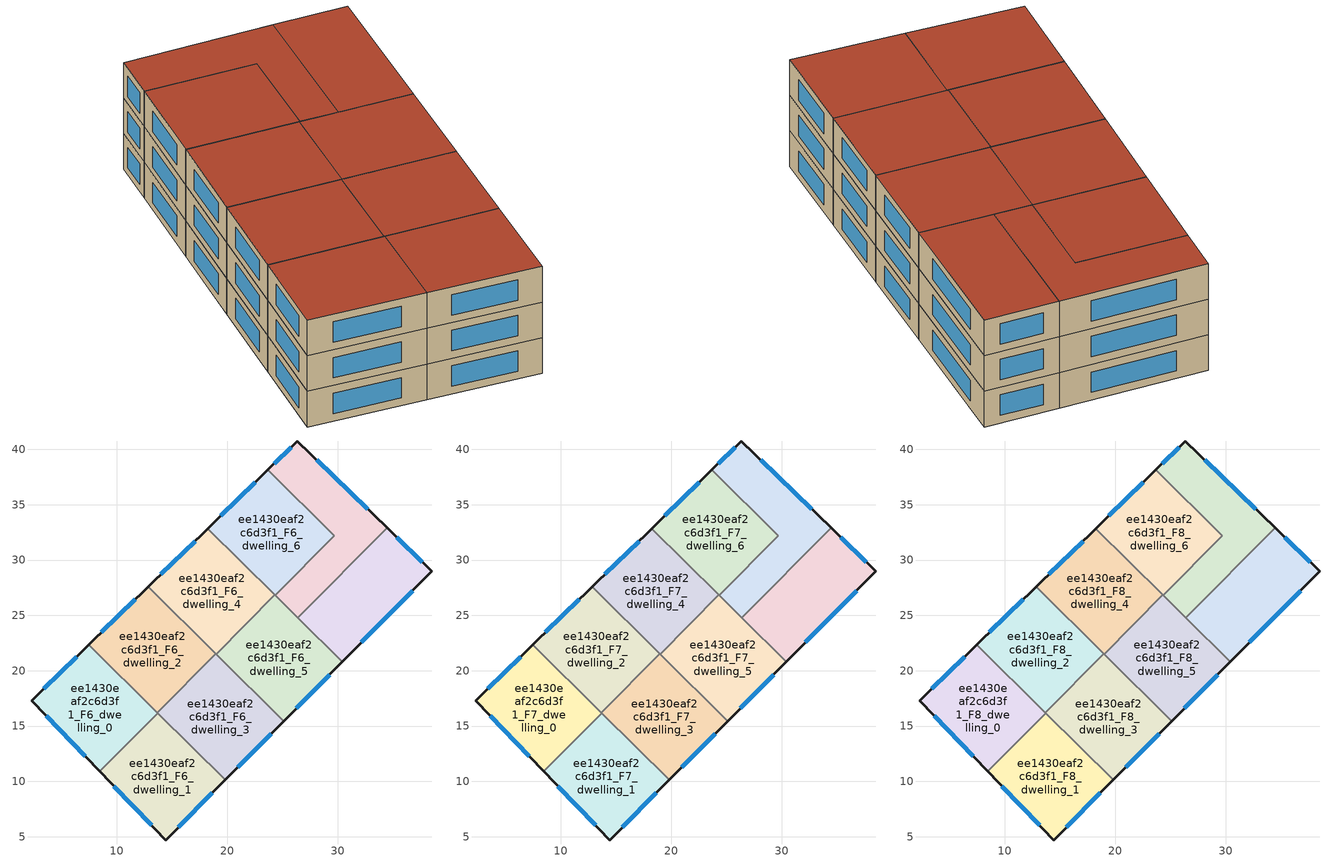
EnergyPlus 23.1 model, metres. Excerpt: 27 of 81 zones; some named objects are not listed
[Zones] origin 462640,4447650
ee1430eaf2c6d3f1_F6_dwelling_0
 floor to ee1430eaf2c6d3f1_F5_dwelling_0 (EU_floor_Construction): 13.72,16.18 8.49,10.9 2.33,17.31 7.49,22.35 z18
 wall outside (EU_wall_Construction): 7.49,22.35 2.33,17.31 8.49,10.9 z18:21
 wall to ee1430eaf2c6d3f1_F6_dwelling_1 (EU_wall_Construction): 8.49,10.9 13.72,16.18 z18:21
 wall to ee1430eaf2c6d3f1_F6_dwelling_2 (EU_wall_Construction): 13.68,16.22 7.49,22.35 z18:21
 wall to ee1430eaf2c6d3f1_F6_dwelling_3 (EU_wall_Construction): 13.72,16.18 13.68,16.22 z18:21
 window (EU_Window_Construction): 3.65,15.94 7.17,12.27 / 6.39,21.27 3.43,18.39 z18.64:20.36
ee1430eaf2c6d3f1_F6_dwelling_1
 floor to ee1430eaf2c6d3f1_F5_dwelling_1 (EU_floor_Construction): 19.82,10.13 14.44,4.71 8.49,10.9 13.72,16.18 z18
 wall outside (EU_wall_Construction): 8.49,10.9 14.44,4.71 19.82,10.13 z18:21
 wall to ee1430eaf2c6d3f1_F6_dwelling_3 (EU_wall_Construction): 19.82,10.13 13.72,16.18 z18:21
 window (EU_Window_Construction): 9.76,9.57 13.17,6.03 / 15.59,5.87 18.67,8.97 z18.64:20.36
ee1430eaf2c6d3f1_F6_dwelling_2
 floor to ee1430eaf2c6d3f1_F5_dwelling_2 (EU_floor_Construction): 18.95,21.54 13.68,16.22 7.49,22.35 12.85,27.58 z18
 wall outside (EU_wall_Construction): 12.85,27.58 7.49,22.35 z18:21
 wall to ee1430eaf2c6d3f1_F6_dwelling_3 (EU_wall_Construction): 13.68,16.22 18.95,21.54 z18:21
 wall to ee1430eaf2c6d3f1_F6_dwelling_4 (EU_wall_Construction): 18.95,21.54 12.85,27.58 z18:21
 window (EU_Window_Construction): 11.7,26.46 8.64,23.47 z18.64:20.36
ee1430eaf2c6d3f1_F6_dwelling_3
 floor to ee1430eaf2c6d3f1_F5_dwelling_3 (EU_floor_Construction): 25.09,15.45 19.82,10.13 13.68,16.22 18.95,21.54 z18
 wall outside (EU_wall_Construction): 19.82,10.13 25.09,15.45 z18:21
 wall to ee1430eaf2c6d3f1_F6_dwelling_5 (EU_wall_Construction): 25.09,15.45 18.99,21.49 z18:21
 wall to ee1430eaf2c6d3f1_F6_dwelling_4 (EU_wall_Construction): 18.99,21.49 18.95,21.54 z18:21
 window (EU_Window_Construction): 20.95,11.27 23.96,14.31 z18.64:20.36
ee1430eaf2c6d3f1_F6_dwelling_4
 floor to ee1430eaf2c6d3f1_F5_dwelling_4 (EU_floor_Construction): 24.3,26.85 18.99,21.49 12.85,27.58 18.25,32.85 z18
 wall outside (EU_wall_Construction): 18.25,32.85 12.85,27.58 z18:21
 wall to ee1430eaf2c6d3f1_F6_dwelling_5 (EU_wall_Construction): 18.99,21.49 24.3,26.85 z18:21
 wall to ee1430eaf2c6d3f1_F6_dwelling_6 (EU_wall_Construction): 24.3,26.85 18.25,32.85 z18:21
 window (EU_Window_Construction): 17.09,31.72 14.01,28.71 z18.64:20.36
ee1430eaf2c6d3f1_F6_dwelling_5
 floor to ee1430eaf2c6d3f1_F5_dwelling_5 (EU_floor_Construction): 30.4,20.8 25.09,15.45 18.99,21.49 24.3,26.85 z18
 wall outside (EU_wall_Construction): 25.09,15.45 30.4,20.8 z18:21
 wall to ee1430eaf2c6d3f1_F6_dwelling_8 (EU_wall_Construction): 30.4,20.8 26.39,24.78 z18:21
 wall to ee1430eaf2c6d3f1_F6_dwelling_7 (EU_wall_Construction): 26.39,24.78 24.34,26.8 z18:21
 wall to ee1430eaf2c6d3f1_F6_dwelling_6 (EU_wall_Construction): 24.34,26.8 24.3,26.85 z18:21
 window (EU_Window_Construction): 26.23,16.6 29.26,19.66 z18.64:20.36
ee1430eaf2c6d3f1_F6_dwelling_6
 floor to ee1430eaf2c6d3f1_F5_dwelling_6 (EU_floor_Construction): 29.69,32.2 24.34,26.8 18.25,32.85 23.68,38.15 z18
 wall outside (EU_wall_Construction): 23.68,38.15 18.25,32.85 z18:21
 wall to ee1430eaf2c6d3f1_F6_dwelling_7 (EU_wall_Construction): 24.34,26.8 29.69,32.2 23.68,38.15 z18:21
 window (EU_Window_Construction): 22.52,37.02 19.41,33.98 z18.64:20.36
ee1430eaf2c6d3f1_F6_dwelling_7
 floor to ee1430eaf2c6d3f1_F5_dwelling_7 (EU_floor_Construction): 34.44,32.9 26.39,24.78 24.34,26.8 29.69,32.2 23.68,38.15 26.35,40.76 z18
 wall outside (EU_wall_Construction): 34.44,32.9 26.35,40.76 23.68,38.15 z18:21
 wall to ee1430eaf2c6d3f1_F6_dwelling_8 (EU_wall_Construction): 26.39,24.78 34.44,32.9 z18:21
 window (EU_Window_Construction): 25.78,40.2 24.25,38.71 / 32.71,34.59 28.08,39.07 z18.64:20.36
ee1430eaf2c6d3f1_F6_dwelling_8
 floor to ee1430eaf2c6d3f1_F5_dwelling_8 (EU_floor_Construction): 38.49,28.97 30.4,20.8 26.39,24.78 34.44,32.9 z18
 wall outside (EU_wall_Construction): 30.4,20.8 38.49,28.97 34.44,32.9 z18:21
 window (EU_Window_Construction): 37.63,29.82 35.31,32.06 / 32.13,22.55 36.76,27.23 z18.64:20.36
ee1430eaf2c6d3f1_F7_dwelling_0
 floor to ee1430eaf2c6d3f1_F6_dwelling_0 (EU_floor_Construction): 13.72,16.18 8.49,10.9 2.33,17.31 7.49,22.35 z21
 wall outside (EU_wall_Construction): 7.49,22.35 2.33,17.31 8.49,10.9 z21:24
 wall to ee1430eaf2c6d3f1_F7_dwelling_1 (EU_wall_Construction): 8.49,10.9 13.72,16.18 z21:24
 wall to ee1430eaf2c6d3f1_F7_dwelling_2 (EU_wall_Construction): 13.68,16.22 7.49,22.35 z21:24
 wall to ee1430eaf2c6d3f1_F7_dwelling_3 (EU_wall_Construction): 13.72,16.18 13.68,16.22 z21:24
 window (EU_Window_Construction): 3.65,15.94 7.17,12.27 / 6.39,21.27 3.43,18.39 z21.64:23.36
ee1430eaf2c6d3f1_F7_dwelling_1
 floor to ee1430eaf2c6d3f1_F6_dwelling_1 (EU_floor_Construction): 19.82,10.13 14.44,4.71 8.49,10.9 13.72,16.18 z21
 wall outside (EU_wall_Construction): 8.49,10.9 14.44,4.71 19.82,10.13 z21:24
 wall to ee1430eaf2c6d3f1_F7_dwelling_3 (EU_wall_Construction): 19.82,10.13 13.72,16.18 z21:24
 window (EU_Window_Construction): 9.76,9.57 13.17,6.03 / 15.59,5.87 18.67,8.97 z21.64:23.36
ee1430eaf2c6d3f1_F7_dwelling_2
 floor to ee1430eaf2c6d3f1_F6_dwelling_2 (EU_floor_Construction): 18.95,21.54 13.68,16.22 7.49,22.35 12.85,27.58 z21
 wall outside (EU_wall_Construction): 12.85,27.58 7.49,22.35 z21:24
 wall to ee1430eaf2c6d3f1_F7_dwelling_3 (EU_wall_Construction): 13.68,16.22 18.95,21.54 z21:24
 wall to ee1430eaf2c6d3f1_F7_dwelling_4 (EU_wall_Construction): 18.95,21.54 12.85,27.58 z21:24
 window (EU_Window_Construction): 11.7,26.46 8.64,23.47 z21.64:23.36
ee1430eaf2c6d3f1_F7_dwelling_3
 floor to ee1430eaf2c6d3f1_F6_dwelling_3 (EU_floor_Construction): 25.09,15.45 19.82,10.13 13.68,16.22 18.95,21.54 z21
 wall outside (EU_wall_Construction): 19.82,10.13 25.09,15.45 z21:24
 wall to ee1430eaf2c6d3f1_F7_dwelling_5 (EU_wall_Construction): 25.09,15.45 18.99,21.49 z21:24
 wall to ee1430eaf2c6d3f1_F7_dwelling_4 (EU_wall_Construction): 18.99,21.49 18.95,21.54 z21:24
 window (EU_Window_Construction): 20.95,11.27 23.96,14.31 z21.64:23.36
ee1430eaf2c6d3f1_F7_dwelling_4
 floor to ee1430eaf2c6d3f1_F6_dwelling_4 (EU_floor_Construction): 24.3,26.85 18.99,21.49 12.85,27.58 18.25,32.85 z21
 wall outside (EU_wall_Construction): 18.25,32.85 12.85,27.58 z21:24
 wall to ee1430eaf2c6d3f1_F7_dwelling_5 (EU_wall_Construction): 18.99,21.49 24.3,26.85 z21:24
 wall to ee1430eaf2c6d3f1_F7_dwelling_6 (EU_wall_Construction): 24.3,26.85 18.25,32.85 z21:24
 window (EU_Window_Construction): 17.09,31.72 14.01,28.71 z21.64:23.36
ee1430eaf2c6d3f1_F7_dwelling_5
 floor to ee1430eaf2c6d3f1_F6_dwelling_5 (EU_floor_Construction): 30.4,20.8 25.09,15.45 18.99,21.49 24.3,26.85 z21
 wall outside (EU_wall_Construction): 25.09,15.45 30.4,20.8 z21:24
 wall to ee1430eaf2c6d3f1_F7_dwelling_8 (EU_wall_Construction): 30.4,20.8 26.39,24.78 z21:24
 wall to ee1430eaf2c6d3f1_F7_dwelling_7 (EU_wall_Construction): 26.39,24.78 24.34,26.8 z21:24
 wall to ee1430eaf2c6d3f1_F7_dwelling_6 (EU_wall_Construction): 24.34,26.8 24.3,26.85 z21:24
 window (EU_Window_Construction): 26.23,16.6 29.26,19.66 z21.64:23.36
ee1430eaf2c6d3f1_F7_dwelling_6
 floor to ee1430eaf2c6d3f1_F6_dwelling_6 (EU_floor_Construction): 29.69,32.2 24.34,26.8 18.25,32.85 23.68,38.15 z21
 wall outside (EU_wall_Construction): 23.68,38.15 18.25,32.85 z21:24
 wall to ee1430eaf2c6d3f1_F7_dwelling_7 (EU_wall_Construction): 24.34,26.8 29.69,32.2 23.68,38.15 z21:24
 window (EU_Window_Construction): 22.52,37.02 19.41,33.98 z21.64:23.36
ee1430eaf2c6d3f1_F7_dwelling_7
 floor to ee1430eaf2c6d3f1_F6_dwelling_7 (EU_floor_Construction): 34.44,32.9 26.39,24.78 24.34,26.8 29.69,32.2 23.68,38.15 26.35,40.76 z21
 wall outside (EU_wall_Construction): 34.44,32.9 26.35,40.76 23.68,38.15 z21:24
 wall to ee1430eaf2c6d3f1_F7_dwelling_8 (EU_wall_Construction): 26.39,24.78 34.44,32.9 z21:24
 window (EU_Window_Construction): 25.78,40.2 24.25,38.71 / 32.71,34.59 28.08,39.07 z21.64:23.36
ee1430eaf2c6d3f1_F7_dwelling_8
 floor to ee1430eaf2c6d3f1_F6_dwelling_8 (EU_floor_Construction): 38.49,28.97 30.4,20.8 26.39,24.78 34.44,32.9 z21
 wall outside (EU_wall_Construction): 30.4,20.8 38.49,28.97 34.44,32.9 z21:24
 window (EU_Window_Construction): 37.63,29.82 35.31,32.06 / 32.13,22.55 36.76,27.23 z21.64:23.36
ee1430eaf2c6d3f1_F8_dwelling_0
 floor to ee1430eaf2c6d3f1_F7_dwelling_0 (EU_floor_Construction): 13.72,16.18 8.49,10.9 2.33,17.31 7.49,22.35 z24
 wall outside (EU_wall_Construction): 7.49,22.35 2.33,17.31 8.49,10.9 z24:27
 wall to ee1430eaf2c6d3f1_F8_dwelling_1 (EU_wall_Construction): 8.49,10.9 13.72,16.18 z24:27
 wall to ee1430eaf2c6d3f1_F8_dwelling_2 (EU_wall_Construction): 13.68,16.22 7.49,22.35 z24:27
 wall to ee1430eaf2c6d3f1_F8_dwelling_3 (EU_wall_Construction): 13.72,16.18 13.68,16.22 z24:27
 window (EU_Window_Construction): 3.65,15.94 7.17,12.27 / 6.39,21.27 3.43,18.39 z24.64:26.36
 roof outside (EU_roof_Construction): 8.49,10.9 13.72,16.18 7.49,22.35 2.33,17.31 z27
ee1430eaf2c6d3f1_F8_dwelling_1
 floor to ee1430eaf2c6d3f1_F7_dwelling_1 (EU_floor_Construction): 19.82,10.13 14.44,4.71 8.49,10.9 13.72,16.18 z24
 wall outside (EU_wall_Construction): 8.49,10.9 14.44,4.71 19.82,10.13 z24:27
 wall to ee1430eaf2c6d3f1_F8_dwelling_3 (EU_wall_Construction): 19.82,10.13 13.72,16.18 z24:27
 window (EU_Window_Construction): 9.76,9.57 13.17,6.03 / 15.59,5.87 18.67,8.97 z24.64:26.36
 roof outside (EU_roof_Construction): 14.44,4.71 19.82,10.13 13.72,16.18 8.49,10.9 z27
ee1430eaf2c6d3f1_F8_dwelling_2
 floor to ee1430eaf2c6d3f1_F7_dwelling_2 (EU_floor_Construction): 18.95,21.54 13.68,16.22 7.49,22.35 12.85,27.58 z24
 wall outside (EU_wall_Construction): 12.85,27.58 7.49,22.35 z24:27
 wall to ee1430eaf2c6d3f1_F8_dwelling_3 (EU_wall_Construction): 13.68,16.22 18.95,21.54 z24:27
 wall to ee1430eaf2c6d3f1_F8_dwelling_4 (EU_wall_Construction): 18.95,21.54 12.85,27.58 z24:27
 window (EU_Window_Construction): 11.7,26.46 8.64,23.47 z24.64:26.36
 roof outside (EU_roof_Construction): 13.68,16.22 18.95,21.54 12.85,27.58 7.49,22.35 z27
ee1430eaf2c6d3f1_F8_dwelling_3
 floor to ee1430eaf2c6d3f1_F7_dwelling_3 (EU_floor_Construction): 25.09,15.45 19.82,10.13 13.68,16.22 18.95,21.54 z24
 wall outside (EU_wall_Construction): 19.82,10.13 25.09,15.45 z24:27
 wall to ee1430eaf2c6d3f1_F8_dwelling_5 (EU_wall_Construction): 25.09,15.45 18.99,21.49 z24:27
 wall to ee1430eaf2c6d3f1_F8_dwelling_4 (EU_wall_Construction): 18.99,21.49 18.95,21.54 z24:27
 window (EU_Window_Construction): 20.95,11.27 23.96,14.31 z24.64:26.36
 roof outside (EU_roof_Construction): 19.82,10.13 25.09,15.45 18.95,21.54 13.68,16.22 z27
ee1430eaf2c6d3f1_F8_dwelling_4
 floor to ee1430eaf2c6d3f1_F7_dwelling_4 (EU_floor_Construction): 24.3,26.85 18.99,21.49 12.85,27.58 18.25,32.85 z24
 wall outside (EU_wall_Construction): 18.25,32.85 12.85,27.58 z24:27
 wall to ee1430eaf2c6d3f1_F8_dwelling_5 (EU_wall_Construction): 18.99,21.49 24.3,26.85 z24:27
 wall to ee1430eaf2c6d3f1_F8_dwelling_6 (EU_wall_Construction): 24.3,26.85 18.25,32.85 z24:27
 window (EU_Window_Construction): 17.09,31.72 14.01,28.71 z24.64:26.36
 roof outside (EU_roof_Construction): 18.99,21.49 24.3,26.85 18.25,32.85 12.85,27.58 z27
ee1430eaf2c6d3f1_F8_dwelling_5
 floor to ee1430eaf2c6d3f1_F7_dwelling_5 (EU_floor_Construction): 30.4,20.8 25.09,15.45 18.99,21.49 24.3,26.85 z24
 wall outside (EU_wall_Construction): 25.09,15.45 30.4,20.8 z24:27
 wall to ee1430eaf2c6d3f1_F8_dwelling_8 (EU_wall_Construction): 30.4,20.8 26.39,24.78 z24:27
 wall to ee1430eaf2c6d3f1_F8_dwelling_7 (EU_wall_Construction): 26.39,24.78 24.34,26.8 z24:27
 wall to ee1430eaf2c6d3f1_F8_dwelling_6 (EU_wall_Construction): 24.34,26.8 24.3,26.85 z24:27
 window (EU_Window_Construction): 26.23,16.6 29.26,19.66 z24.64:26.36
 roof outside (EU_roof_Construction): 25.09,15.45 30.4,20.8 24.3,26.85 18.99,21.49 z27
ee1430eaf2c6d3f1_F8_dwelling_6
 floor to ee1430eaf2c6d3f1_F7_dwelling_6 (EU_floor_Construction): 29.69,32.2 24.34,26.8 18.25,32.85 23.68,38.15 z24
 wall outside (EU_wall_Construction): 23.68,38.15 18.25,32.85 z24:27
 wall to ee1430eaf2c6d3f1_F8_dwelling_7 (EU_wall_Construction): 24.34,26.8 29.69,32.2 23.68,38.15 z24:27
 window (EU_Window_Construction): 22.52,37.02 19.41,33.98 z24.64:26.36
 roof outside (EU_roof_Construction): 24.34,26.8 29.69,32.2 23.68,38.15 18.25,32.85 z27
ee1430eaf2c6d3f1_F8_dwelling_7
 floor to ee1430eaf2c6d3f1_F7_dwelling_7 (EU_floor_Construction): 34.44,32.9 26.39,24.78 24.34,26.8 29.69,32.2 23.68,38.15 26.35,40.76 z24
 wall outside (EU_wall_Construction): 34.44,32.9 26.35,40.76 23.68,38.15 z24:27
 wall to ee1430eaf2c6d3f1_F8_dwelling_8 (EU_wall_Construction): 26.39,24.78 34.44,32.9 z24:27
 window (EU_Window_Construction): 25.78,40.2 24.25,38.71 / 32.71,34.59 28.08,39.07 z24.64:26.36
 roof outside (EU_roof_Construction): 26.39,24.78 34.44,32.9 26.35,40.76 23.68,38.15 29.69,32.2 24.34,26.8 z27
ee1430eaf2c6d3f1_F8_dwelling_8
 floor to ee1430eaf2c6d3f1_F7_dwelling_8 (EU_floor_Construction): 38.49,28.97 30.4,20.8 26.39,24.78 34.44,32.9 z24
 wall outside (EU_wall_Construction): 30.4,20.8 38.49,28.97 34.44,32.9 z24:27
 window (EU_Window_Construction): 37.63,29.82 35.31,32.06 / 32.13,22.55 36.76,27.23 z24.64:26.36
 roof outside (EU_roof_Construction): 30.4,20.8 38.49,28.97 34.44,32.9 26.39,24.78 z27
[Building]
EU S2 Campaign: North Axis=0; Terrain=City; Solar Distribution=FullExterior
[Site:Location]
Yerevan-Zvartnots.Intl.AP: Latitude=40.15; Longitude=44.383; Time Zone=4; Elevation=854
[SizingPeriod:WeatherFileDays]
AnnualSizingPeriod: Begin Month=1; Begin Day of Month=1; End Month=12; End Day of Month=31; Day of Week for Start Day=Monday; Use Weather File Daylight Saving Period=No; Use Weather File Rain and Snow Indicators=No
[MATERIAL]
EU_InternalMass_Material: Roughness=MediumRough; Thickness=0.1; Conductivity=1; Density=1800; Specific Heat=900; Thermal Absorptance=0.9; Solar Absorptance=0.7; Visible Absorptance=0.7
[MATERIAL:NOMASS] Roughness=MediumRough; Thermal Absorptance=0.9; Solar Absorptance=0.7; Visible Absorptance=0.7
Name | Thermal Resistance
EU_wall_NoMass | 1.05043
EU_roof_NoMass | 1.45357
EU_floor_NoMass | 0.478065
[WINDOWMATERIAL:SIMPLEGLAZINGSYSTEM]
EU_Window_SimpleGlazing: UFactor=2.5566; Solar Heat Gain Coefficient=0.75; Visible Transmittance=0.75
[CONSTRUCTION]
EU_wall_Construction: EU_wall_NoMass
EU_roof_Construction: EU_roof_NoMass
EU_floor_Construction: EU_floor_NoMass
EU_Window_Construction: EU_Window_SimpleGlazing
EU_InternalMass_Construction: EU_InternalMass_Material
[ZONE] Type=1; Multiplier=1; Ceiling Height=autocalculate; Floor Area=autocalculate; Part of Total Floor Area=Yes
Name | Volume
ee1430eaf2c6d3f1_F6_dwelling_0; ee1430eaf2c6d3f1_F7_dwelling_0; ee1430eaf2c6d3f1_F8_dwelling_0 | 194.138
ee1430eaf2c6d3f1_F6_dwelling_1; ee1430eaf2c6d3f1_F7_dwelling_1; ee1430eaf2c6d3f1_F8_dwelling_1 | 194.13
ee1430eaf2c6d3f1_F6_dwelling_2; ee1430eaf2c6d3f1_F7_dwelling_2; ee1430eaf2c6d3f1_F8_dwelling_2 | 194.147
ee1430eaf2c6d3f1_F6_dwelling_3; ee1430eaf2c6d3f1_F7_dwelling_3; ee1430eaf2c6d3f1_F8_dwelling_3 | 194.153
ee1430eaf2c6d3f1_F6_dwelling_4; ee1430eaf2c6d3f1_F7_dwelling_4; ee1430eaf2c6d3f1_F8_dwelling_4 | 194.134
ee1430eaf2c6d3f1_F6_dwelling_5; ee1430eaf2c6d3f1_F7_dwelling_5; ee1430eaf2c6d3f1_F8_dwelling_5 | 194.141
ee1430eaf2c6d3f1_F6_dwelling_6; ee1430eaf2c6d3f1_F7_dwelling_6; ee1430eaf2c6d3f1_F8_dwelling_6 | 194.139
ee1430eaf2c6d3f1_F6_dwelling_7; ee1430eaf2c6d3f1_F7_dwelling_7; ee1430eaf2c6d3f1_F8_dwelling_7 | 194.127
ee1430eaf2c6d3f1_F6_dwelling_8; ee1430eaf2c6d3f1_F7_dwelling_8; ee1430eaf2c6d3f1_F8_dwelling_8 | 194.155
[INTERNALMASS] Construction=EU_InternalMass_Construction
Name | Zone or ZoneList | Surface Area
ee1430eaf2c6d3f1_F6_dwelling_0_EU_InternalMass | ee1430eaf2c6d3f1_F6_dwelling_0 | 64.7128
ee1430eaf2c6d3f1_F6_dwelling_1_EU_InternalMass | ee1430eaf2c6d3f1_F6_dwelling_1 | 64.7091
ee1430eaf2c6d3f1_F6_dwelling_2_EU_InternalMass | ee1430eaf2c6d3f1_F6_dwelling_2 | 64.714
ee1430eaf2c6d3f1_F6_dwelling_3_EU_InternalMass | ee1430eaf2c6d3f1_F6_dwelling_3 | 64.7165
ee1430eaf2c6d3f1_F6_dwelling_4_EU_InternalMass | ee1430eaf2c6d3f1_F6_dwelling_4 | 64.7122
ee1430eaf2c6d3f1_F6_dwelling_5_EU_InternalMass | ee1430eaf2c6d3f1_F6_dwelling_5 | 64.7121
ee1430eaf2c6d3f1_F6_dwelling_6_EU_InternalMass | ee1430eaf2c6d3f1_F6_dwelling_6 | 64.7114
ee1430eaf2c6d3f1_F6_dwelling_7_EU_InternalMass | ee1430eaf2c6d3f1_F6_dwelling_7 | 64.7089
ee1430eaf2c6d3f1_F6_dwelling_8_EU_InternalMass | ee1430eaf2c6d3f1_F6_dwelling_8 | 64.7163
ee1430eaf2c6d3f1_F7_dwelling_0_EU_InternalMass | ee1430eaf2c6d3f1_F7_dwelling_0 | 64.7128
ee1430eaf2c6d3f1_F7_dwelling_1_EU_InternalMass | ee1430eaf2c6d3f1_F7_dwelling_1 | 64.7091
ee1430eaf2c6d3f1_F7_dwelling_2_EU_InternalMass | ee1430eaf2c6d3f1_F7_dwelling_2 | 64.714
ee1430eaf2c6d3f1_F7_dwelling_3_EU_InternalMass | ee1430eaf2c6d3f1_F7_dwelling_3 | 64.7165
ee1430eaf2c6d3f1_F7_dwelling_4_EU_InternalMass | ee1430eaf2c6d3f1_F7_dwelling_4 | 64.7122
ee1430eaf2c6d3f1_F7_dwelling_5_EU_InternalMass | ee1430eaf2c6d3f1_F7_dwelling_5 | 64.7121
ee1430eaf2c6d3f1_F7_dwelling_6_EU_InternalMass | ee1430eaf2c6d3f1_F7_dwelling_6 | 64.7114
ee1430eaf2c6d3f1_F7_dwelling_7_EU_InternalMass | ee1430eaf2c6d3f1_F7_dwelling_7 | 64.7089
ee1430eaf2c6d3f1_F7_dwelling_8_EU_InternalMass | ee1430eaf2c6d3f1_F7_dwelling_8 | 64.7163
ee1430eaf2c6d3f1_F8_dwelling_0_EU_InternalMass | ee1430eaf2c6d3f1_F8_dwelling_0 | 64.7128
ee1430eaf2c6d3f1_F8_dwelling_1_EU_InternalMass | ee1430eaf2c6d3f1_F8_dwelling_1 | 64.7091
ee1430eaf2c6d3f1_F8_dwelling_2_EU_InternalMass | ee1430eaf2c6d3f1_F8_dwelling_2 | 64.714
ee1430eaf2c6d3f1_F8_dwelling_3_EU_InternalMass | ee1430eaf2c6d3f1_F8_dwelling_3 | 64.7165
ee1430eaf2c6d3f1_F8_dwelling_4_EU_InternalMass | ee1430eaf2c6d3f1_F8_dwelling_4 | 64.7122
ee1430eaf2c6d3f1_F8_dwelling_5_EU_InternalMass | ee1430eaf2c6d3f1_F8_dwelling_5 | 64.7121
ee1430eaf2c6d3f1_F8_dwelling_6_EU_InternalMass | ee1430eaf2c6d3f1_F8_dwelling_6 | 64.7114
ee1430eaf2c6d3f1_F8_dwelling_7_EU_InternalMass | ee1430eaf2c6d3f1_F8_dwelling_7 | 64.7089
ee1430eaf2c6d3f1_F8_dwelling_8_EU_InternalMass | ee1430eaf2c6d3f1_F8_dwelling_8 | 64.7163
[OTHEREQUIPMENT] Fuel Type=Electricity; Design Level Calculation Method=Watts/Area; Power per Zone Floor Area=1; Fraction Latent=0; Fraction Radiant=0; Fraction Lost=0; Carbon Dioxide Generation Rate=0; EndUse Subcategory=EU_Step8_InternalGains
Name | Zone or ZoneList or Space or SpaceList | Schedule
EU_Step8_InternalGain_ee1430eaf2c6d3f1_F6_dwelling_0_f000 | ee1430eaf2c6d3f1_F6_dwelling_0 | EU_Step8_GainSchedule_ee1430eaf2c6d3f1_F6_dwelling_0_f000
EU_Step8_InternalGain_ee1430eaf2c6d3f1_F6_dwelling_1_f000 | ee1430eaf2c6d3f1_F6_dwelling_1 | EU_Step8_GainSchedule_ee1430eaf2c6d3f1_F6_dwelling_1_f000
EU_Step8_InternalGain_ee1430eaf2c6d3f1_F6_dwelling_2_f000 | ee1430eaf2c6d3f1_F6_dwelling_2 | EU_Step8_GainSchedule_ee1430eaf2c6d3f1_F6_dwelling_2_f000
EU_Step8_InternalGain_ee1430eaf2c6d3f1_F6_dwelling_3_f000 | ee1430eaf2c6d3f1_F6_dwelling_3 | EU_Step8_GainSchedule_ee1430eaf2c6d3f1_F6_dwelling_3_f000
EU_Step8_InternalGain_ee1430eaf2c6d3f1_F6_dwelling_4_f000 | ee1430eaf2c6d3f1_F6_dwelling_4 | EU_Step8_GainSchedule_ee1430eaf2c6d3f1_F6_dwelling_4_f000
EU_Step8_InternalGain_ee1430eaf2c6d3f1_F6_dwelling_5_f000 | ee1430eaf2c6d3f1_F6_dwelling_5 | EU_Step8_GainSchedule_ee1430eaf2c6d3f1_F6_dwelling_5_f000
EU_Step8_InternalGain_ee1430eaf2c6d3f1_F6_dwelling_6_f000 | ee1430eaf2c6d3f1_F6_dwelling_6 | EU_Step8_GainSchedule_ee1430eaf2c6d3f1_F6_dwelling_6_f000
EU_Step8_InternalGain_ee1430eaf2c6d3f1_F6_dwelling_7_f000 | ee1430eaf2c6d3f1_F6_dwelling_7 | EU_Step8_GainSchedule_ee1430eaf2c6d3f1_F6_dwelling_7_f000
EU_Step8_InternalGain_ee1430eaf2c6d3f1_F6_dwelling_8_f000 | ee1430eaf2c6d3f1_F6_dwelling_8 | EU_Step8_GainSchedule_ee1430eaf2c6d3f1_F6_dwelling_8_f000
EU_Step8_InternalGain_ee1430eaf2c6d3f1_F7_dwelling_0_f000 | ee1430eaf2c6d3f1_F7_dwelling_0 | EU_Step8_GainSchedule_ee1430eaf2c6d3f1_F7_dwelling_0_f000
EU_Step8_InternalGain_ee1430eaf2c6d3f1_F7_dwelling_1_f000 | ee1430eaf2c6d3f1_F7_dwelling_1 | EU_Step8_GainSchedule_ee1430eaf2c6d3f1_F7_dwelling_1_f000
EU_Step8_InternalGain_ee1430eaf2c6d3f1_F7_dwelling_2_f000 | ee1430eaf2c6d3f1_F7_dwelling_2 | EU_Step8_GainSchedule_ee1430eaf2c6d3f1_F7_dwelling_2_f000
EU_Step8_InternalGain_ee1430eaf2c6d3f1_F7_dwelling_3_f000 | ee1430eaf2c6d3f1_F7_dwelling_3 | EU_Step8_GainSchedule_ee1430eaf2c6d3f1_F7_dwelling_3_f000
EU_Step8_InternalGain_ee1430eaf2c6d3f1_F7_dwelling_4_f000 | ee1430eaf2c6d3f1_F7_dwelling_4 | EU_Step8_GainSchedule_ee1430eaf2c6d3f1_F7_dwelling_4_f000
EU_Step8_InternalGain_ee1430eaf2c6d3f1_F7_dwelling_5_f000 | ee1430eaf2c6d3f1_F7_dwelling_5 | EU_Step8_GainSchedule_ee1430eaf2c6d3f1_F7_dwelling_5_f000
EU_Step8_InternalGain_ee1430eaf2c6d3f1_F7_dwelling_6_f000 | ee1430eaf2c6d3f1_F7_dwelling_6 | EU_Step8_GainSchedule_ee1430eaf2c6d3f1_F7_dwelling_6_f000
EU_Step8_InternalGain_ee1430eaf2c6d3f1_F7_dwelling_7_f000 | ee1430eaf2c6d3f1_F7_dwelling_7 | EU_Step8_GainSchedule_ee1430eaf2c6d3f1_F7_dwelling_7_f000
EU_Step8_InternalGain_ee1430eaf2c6d3f1_F7_dwelling_8_f000 | ee1430eaf2c6d3f1_F7_dwelling_8 | EU_Step8_GainSchedule_ee1430eaf2c6d3f1_F7_dwelling_8_f000
EU_Step8_InternalGain_ee1430eaf2c6d3f1_F8_dwelling_0_f000 | ee1430eaf2c6d3f1_F8_dwelling_0 | EU_Step8_GainSchedule_ee1430eaf2c6d3f1_F8_dwelling_0_f000
EU_Step8_InternalGain_ee1430eaf2c6d3f1_F8_dwelling_1_f000 | ee1430eaf2c6d3f1_F8_dwelling_1 | EU_Step8_GainSchedule_ee1430eaf2c6d3f1_F8_dwelling_1_f000
EU_Step8_InternalGain_ee1430eaf2c6d3f1_F8_dwelling_2_f000 | ee1430eaf2c6d3f1_F8_dwelling_2 | EU_Step8_GainSchedule_ee1430eaf2c6d3f1_F8_dwelling_2_f000
EU_Step8_InternalGain_ee1430eaf2c6d3f1_F8_dwelling_3_f000 | ee1430eaf2c6d3f1_F8_dwelling_3 | EU_Step8_GainSchedule_ee1430eaf2c6d3f1_F8_dwelling_3_f000
EU_Step8_InternalGain_ee1430eaf2c6d3f1_F8_dwelling_4_f000 | ee1430eaf2c6d3f1_F8_dwelling_4 | EU_Step8_GainSchedule_ee1430eaf2c6d3f1_F8_dwelling_4_f000
EU_Step8_InternalGain_ee1430eaf2c6d3f1_F8_dwelling_5_f000 | ee1430eaf2c6d3f1_F8_dwelling_5 | EU_Step8_GainSchedule_ee1430eaf2c6d3f1_F8_dwelling_5_f000
EU_Step8_InternalGain_ee1430eaf2c6d3f1_F8_dwelling_6_f000 | ee1430eaf2c6d3f1_F8_dwelling_6 | EU_Step8_GainSchedule_ee1430eaf2c6d3f1_F8_dwelling_6_f000
EU_Step8_InternalGain_ee1430eaf2c6d3f1_F8_dwelling_7_f000 | ee1430eaf2c6d3f1_F8_dwelling_7 | EU_Step8_GainSchedule_ee1430eaf2c6d3f1_F8_dwelling_7_f000
EU_Step8_InternalGain_ee1430eaf2c6d3f1_F8_dwelling_8_f000 | ee1430eaf2c6d3f1_F8_dwelling_8 | EU_Step8_GainSchedule_ee1430eaf2c6d3f1_F8_dwelling_8_f000
[ZONEVENTILATION:DESIGNFLOWRATE] Schedule=EU_AlwaysOn; Design Flow Rate Calculation Method=AirChanges/Hour; Air Changes per Hour=0.557805; Ventilation Type=Natural; Fan Pressure Rise=0; Fan Total Efficiency=1; Constant Term Coefficient=1; Temperature Term Coefficient=0; Velocity Term Coefficient=0; Velocity Squared Term Coefficient=0; Minimum Indoor Temperature=-100; Maximum Indoor Temperature=100; Delta Temperature=-100; Minimum Outdoor Temperature=-100; Maximum Outdoor Temperature=100; Maximum Wind Speed=40
Name | Zone or ZoneList or Space or SpaceList
EU_ConstantAir_ee1430eaf2c6d3f1_F6_dwelling_0 | ee1430eaf2c6d3f1_F6_dwelling_0
EU_ConstantAir_ee1430eaf2c6d3f1_F6_dwelling_1 | ee1430eaf2c6d3f1_F6_dwelling_1
EU_ConstantAir_ee1430eaf2c6d3f1_F6_dwelling_2 | ee1430eaf2c6d3f1_F6_dwelling_2
EU_ConstantAir_ee1430eaf2c6d3f1_F6_dwelling_3 | ee1430eaf2c6d3f1_F6_dwelling_3
EU_ConstantAir_ee1430eaf2c6d3f1_F6_dwelling_4 | ee1430eaf2c6d3f1_F6_dwelling_4
EU_ConstantAir_ee1430eaf2c6d3f1_F6_dwelling_5 | ee1430eaf2c6d3f1_F6_dwelling_5
EU_ConstantAir_ee1430eaf2c6d3f1_F6_dwelling_6 | ee1430eaf2c6d3f1_F6_dwelling_6
EU_ConstantAir_ee1430eaf2c6d3f1_F6_dwelling_7 | ee1430eaf2c6d3f1_F6_dwelling_7
EU_ConstantAir_ee1430eaf2c6d3f1_F6_dwelling_8 | ee1430eaf2c6d3f1_F6_dwelling_8
EU_ConstantAir_ee1430eaf2c6d3f1_F7_dwelling_0 | ee1430eaf2c6d3f1_F7_dwelling_0
EU_ConstantAir_ee1430eaf2c6d3f1_F7_dwelling_1 | ee1430eaf2c6d3f1_F7_dwelling_1
EU_ConstantAir_ee1430eaf2c6d3f1_F7_dwelling_2 | ee1430eaf2c6d3f1_F7_dwelling_2
EU_ConstantAir_ee1430eaf2c6d3f1_F7_dwelling_3 | ee1430eaf2c6d3f1_F7_dwelling_3
EU_ConstantAir_ee1430eaf2c6d3f1_F7_dwelling_4 | ee1430eaf2c6d3f1_F7_dwelling_4
EU_ConstantAir_ee1430eaf2c6d3f1_F7_dwelling_5 | ee1430eaf2c6d3f1_F7_dwelling_5
EU_ConstantAir_ee1430eaf2c6d3f1_F7_dwelling_6 | ee1430eaf2c6d3f1_F7_dwelling_6
EU_ConstantAir_ee1430eaf2c6d3f1_F7_dwelling_7 | ee1430eaf2c6d3f1_F7_dwelling_7
EU_ConstantAir_ee1430eaf2c6d3f1_F7_dwelling_8 | ee1430eaf2c6d3f1_F7_dwelling_8
EU_ConstantAir_ee1430eaf2c6d3f1_F8_dwelling_0 | ee1430eaf2c6d3f1_F8_dwelling_0
EU_ConstantAir_ee1430eaf2c6d3f1_F8_dwelling_1 | ee1430eaf2c6d3f1_F8_dwelling_1
EU_ConstantAir_ee1430eaf2c6d3f1_F8_dwelling_2 | ee1430eaf2c6d3f1_F8_dwelling_2
EU_ConstantAir_ee1430eaf2c6d3f1_F8_dwelling_3 | ee1430eaf2c6d3f1_F8_dwelling_3
EU_ConstantAir_ee1430eaf2c6d3f1_F8_dwelling_4 | ee1430eaf2c6d3f1_F8_dwelling_4
EU_ConstantAir_ee1430eaf2c6d3f1_F8_dwelling_5 | ee1430eaf2c6d3f1_F8_dwelling_5
EU_ConstantAir_ee1430eaf2c6d3f1_F8_dwelling_6 | ee1430eaf2c6d3f1_F8_dwelling_6
EU_ConstantAir_ee1430eaf2c6d3f1_F8_dwelling_7 | ee1430eaf2c6d3f1_F8_dwelling_7
EU_ConstantAir_ee1430eaf2c6d3f1_F8_dwelling_8 | ee1430eaf2c6d3f1_F8_dwelling_8
[HVACTEMPLATE:ZONE:IDEALLOADSAIRSYSTEM] System Availability Schedule=EU_AlwaysOn; Maximum Heating Supply Air Temperature=50; Minimum Cooling Supply Air Temperature=13; Maximum Heating Supply Air Humidity Ratio=0.0156; Minimum Cooling Supply Air Humidity Ratio=0.0077; Heating Limit=NoLimit; Cooling Limit=NoLimit; Heating Availability Schedule=EU_AlwaysOn; Cooling Availability Schedule=EU_CoolingOff; Dehumidification Control Type=ConstantSensibleHeatRatio; Cooling Sensible Heat Ratio=0.7; Dehumidification Setpoint=60; Humidification Control Type=None; Humidification Setpoint=30; Outdoor Air Method=None; Outdoor Air Flow Rate per Person=0.00944; Outdoor Air Flow Rate per Zone Floor Area=0; Outdoor Air Flow Rate per Zone=0; Demand Controlled Ventilation Type=None; Outdoor Air Economizer Type=NoEconomizer; Heat Recovery Type=None; Sensible Heat Recovery Effectiveness=0.7; Latent Heat Recovery Effectiveness=0.65
Name | Template Thermostat
ee1430eaf2c6d3f1_F6_dwelling_0 | EU_HeatOnly_ee1430eaf2c6d3f1_F6_dwelling_0
ee1430eaf2c6d3f1_F6_dwelling_1 | EU_HeatOnly_ee1430eaf2c6d3f1_F6_dwelling_1
ee1430eaf2c6d3f1_F6_dwelling_2 | EU_HeatOnly_ee1430eaf2c6d3f1_F6_dwelling_2
ee1430eaf2c6d3f1_F6_dwelling_3 | EU_HeatOnly_ee1430eaf2c6d3f1_F6_dwelling_3
ee1430eaf2c6d3f1_F6_dwelling_4 | EU_HeatOnly_ee1430eaf2c6d3f1_F6_dwelling_4
ee1430eaf2c6d3f1_F6_dwelling_5 | EU_HeatOnly_ee1430eaf2c6d3f1_F6_dwelling_5
ee1430eaf2c6d3f1_F6_dwelling_6 | EU_HeatOnly_ee1430eaf2c6d3f1_F6_dwelling_6
ee1430eaf2c6d3f1_F6_dwelling_7 | EU_HeatOnly_ee1430eaf2c6d3f1_F6_dwelling_7
ee1430eaf2c6d3f1_F6_dwelling_8 | EU_HeatOnly_ee1430eaf2c6d3f1_F6_dwelling_8
ee1430eaf2c6d3f1_F7_dwelling_0 | EU_HeatOnly_ee1430eaf2c6d3f1_F7_dwelling_0
ee1430eaf2c6d3f1_F7_dwelling_1 | EU_HeatOnly_ee1430eaf2c6d3f1_F7_dwelling_1
ee1430eaf2c6d3f1_F7_dwelling_2 | EU_HeatOnly_ee1430eaf2c6d3f1_F7_dwelling_2
ee1430eaf2c6d3f1_F7_dwelling_3 | EU_HeatOnly_ee1430eaf2c6d3f1_F7_dwelling_3
ee1430eaf2c6d3f1_F7_dwelling_4 | EU_HeatOnly_ee1430eaf2c6d3f1_F7_dwelling_4
ee1430eaf2c6d3f1_F7_dwelling_5 | EU_HeatOnly_ee1430eaf2c6d3f1_F7_dwelling_5
ee1430eaf2c6d3f1_F7_dwelling_6 | EU_HeatOnly_ee1430eaf2c6d3f1_F7_dwelling_6
ee1430eaf2c6d3f1_F7_dwelling_7 | EU_HeatOnly_ee1430eaf2c6d3f1_F7_dwelling_7
ee1430eaf2c6d3f1_F7_dwelling_8 | EU_HeatOnly_ee1430eaf2c6d3f1_F7_dwelling_8
ee1430eaf2c6d3f1_F8_dwelling_0 | EU_HeatOnly_ee1430eaf2c6d3f1_F8_dwelling_0
ee1430eaf2c6d3f1_F8_dwelling_1 | EU_HeatOnly_ee1430eaf2c6d3f1_F8_dwelling_1
ee1430eaf2c6d3f1_F8_dwelling_2 | EU_HeatOnly_ee1430eaf2c6d3f1_F8_dwelling_2
ee1430eaf2c6d3f1_F8_dwelling_3 | EU_HeatOnly_ee1430eaf2c6d3f1_F8_dwelling_3
ee1430eaf2c6d3f1_F8_dwelling_4 | EU_HeatOnly_ee1430eaf2c6d3f1_F8_dwelling_4
ee1430eaf2c6d3f1_F8_dwelling_5 | EU_HeatOnly_ee1430eaf2c6d3f1_F8_dwelling_5
ee1430eaf2c6d3f1_F8_dwelling_6 | EU_HeatOnly_ee1430eaf2c6d3f1_F8_dwelling_6
ee1430eaf2c6d3f1_F8_dwelling_7 | EU_HeatOnly_ee1430eaf2c6d3f1_F8_dwelling_7
ee1430eaf2c6d3f1_F8_dwelling_8 | EU_HeatOnly_ee1430eaf2c6d3f1_F8_dwelling_8
[SIZING:ZONE] Zone Cooling Design Supply Air Temperature Input Method=SupplyAirTemperature; Zone Cooling Design Supply Air Temperature=13; Zone Heating Design Supply Air Temperature Input Method=SupplyAirTemperature; Zone Heating Design Supply Air Temperature=50; Zone Cooling Design Supply Air Humidity Ratio=0.008; Zone Heating Design Supply Air Humidity Ratio=0.008; Cooling Design Air Flow Method=DesignDay; Cooling Design Air Flow Rate=0; Cooling Minimum Air Flow per Zone Floor Area=0.000762; Cooling Minimum Air Flow=0; Cooling Minimum Air Flow Fraction=0.2; Heating Design Air Flow Method=DesignDay; Heating Design Air Flow Rate=0; Heating Maximum Air Flow per Zone Floor Area=0.002032; Heating Maximum Air Flow=0.141576; Heating Maximum Air Flow Fraction=0.3; Account for Dedicated Outdoor Air System=No; Dedicated Outdoor Air System Control Strategy=NeutralSupplyAir; Dedicated Outdoor Air Low Setpoint Temperature for Design=autosize; Dedicated Outdoor Air High Setpoint Temperature for Design=autosize; Zone Load Sizing Method=Sensible Load Only No Latent Load; Zone Latent Cooling Design Supply Air Humidity Ratio Input Method=HumidityRatioDifference; Zone Cooling Design Supply Air Humidity Ratio Difference=0.005; Zone Latent Heating Design Supply Air Humidity Ratio Input Method=HumidityRatioDifference; Zone Humidification Design Supply Air Humidity Ratio Difference=0.005
ee1430eaf2c6d3f1_F6_dwelling_0; ee1430eaf2c6d3f1_F6_dwelling_1; ee1430eaf2c6d3f1_F6_dwelling_2; ee1430eaf2c6d3f1_F6_dwelling_3; ee1430eaf2c6d3f1_F6_dwelling_4; ee1430eaf2c6d3f1_F6_dwelling_5; ee1430eaf2c6d3f1_F6_dwelling_6; ee1430eaf2c6d3f1_F6_dwelling_7; ee1430eaf2c6d3f1_F6_dwelling_8; ee1430eaf2c6d3f1_F7_dwelling_0; ee1430eaf2c6d3f1_F7_dwelling_1; ee1430eaf2c6d3f1_F7_dwelling_2; ee1430eaf2c6d3f1_F7_dwelling_3; ee1430eaf2c6d3f1_F7_dwelling_4; ee1430eaf2c6d3f1_F7_dwelling_5; ee1430eaf2c6d3f1_F7_dwelling_6; ee1430eaf2c6d3f1_F7_dwelling_7; ee1430eaf2c6d3f1_F7_dwelling_8; ee1430eaf2c6d3f1_F8_dwelling_0; ee1430eaf2c6d3f1_F8_dwelling_1; ee1430eaf2c6d3f1_F8_dwelling_2; ee1430eaf2c6d3f1_F8_dwelling_3; ee1430eaf2c6d3f1_F8_dwelling_4; ee1430eaf2c6d3f1_F8_dwelling_5; ee1430eaf2c6d3f1_F8_dwelling_6; ee1430eaf2c6d3f1_F8_dwelling_7; ee1430eaf2c6d3f1_F8_dwelling_8
[SCHEDULE:CONSTANT]
Name | Hourly Value
EU_AlwaysOn | 1
EU_CoolingOff | 0
[SCHEDULE:FILE] Column Number=1; Rows to Skip at Top=0; Number of Hours of Data=8760; Column Separator=Comma; Interpolate to Timestep=No; Minutes per Item=60; Adjust Schedule for Daylight Savings=Yes
Name | File
EU_Step8_GainSchedule_ee1430eaf2c6d3f1_F6_dwelling_0_f000 | ../../schedules/ee1430eaf2c6d3f1/ee1430eaf2c6d3f1_F6_dwelling_0_f000_gain.csv
EU_Step8_GainSchedule_ee1430eaf2c6d3f1_F6_dwelling_1_f000 | ../../schedules/ee1430eaf2c6d3f1/ee1430eaf2c6d3f1_F6_dwelling_1_f000_gain.csv
EU_Step8_GainSchedule_ee1430eaf2c6d3f1_F6_dwelling_2_f000 | ../../schedules/ee1430eaf2c6d3f1/ee1430eaf2c6d3f1_F6_dwelling_2_f000_gain.csv
EU_Step8_GainSchedule_ee1430eaf2c6d3f1_F6_dwelling_3_f000 | ../../schedules/ee1430eaf2c6d3f1/ee1430eaf2c6d3f1_F6_dwelling_3_f000_gain.csv
EU_Step8_GainSchedule_ee1430eaf2c6d3f1_F6_dwelling_4_f000 | ../../schedules/ee1430eaf2c6d3f1/ee1430eaf2c6d3f1_F6_dwelling_4_f000_gain.csv
EU_Step8_GainSchedule_ee1430eaf2c6d3f1_F6_dwelling_5_f000 | ../../schedules/ee1430eaf2c6d3f1/ee1430eaf2c6d3f1_F6_dwelling_5_f000_gain.csv
EU_Step8_GainSchedule_ee1430eaf2c6d3f1_F6_dwelling_6_f000 | ../../schedules/ee1430eaf2c6d3f1/ee1430eaf2c6d3f1_F6_dwelling_6_f000_gain.csv
EU_Step8_GainSchedule_ee1430eaf2c6d3f1_F6_dwelling_7_f000 | ../../schedules/ee1430eaf2c6d3f1/ee1430eaf2c6d3f1_F6_dwelling_7_f000_gain.csv
EU_Step8_GainSchedule_ee1430eaf2c6d3f1_F6_dwelling_8_f000 | ../../schedules/ee1430eaf2c6d3f1/ee1430eaf2c6d3f1_F6_dwelling_8_f000_gain.csv
EU_Step8_GainSchedule_ee1430eaf2c6d3f1_F7_dwelling_0_f000 | ../../schedules/ee1430eaf2c6d3f1/ee1430eaf2c6d3f1_F7_dwelling_0_f000_gain.csv
EU_Step8_GainSchedule_ee1430eaf2c6d3f1_F7_dwelling_1_f000 | ../../schedules/ee1430eaf2c6d3f1/ee1430eaf2c6d3f1_F7_dwelling_1_f000_gain.csv
EU_Step8_GainSchedule_ee1430eaf2c6d3f1_F7_dwelling_2_f000 | ../../schedules/ee1430eaf2c6d3f1/ee1430eaf2c6d3f1_F7_dwelling_2_f000_gain.csv
EU_Step8_GainSchedule_ee1430eaf2c6d3f1_F7_dwelling_3_f000 | ../../schedules/ee1430eaf2c6d3f1/ee1430eaf2c6d3f1_F7_dwelling_3_f000_gain.csv
EU_Step8_GainSchedule_ee1430eaf2c6d3f1_F7_dwelling_4_f000 | ../../schedules/ee1430eaf2c6d3f1/ee1430eaf2c6d3f1_F7_dwelling_4_f000_gain.csv
EU_Step8_GainSchedule_ee1430eaf2c6d3f1_F7_dwelling_5_f000 | ../../schedules/ee1430eaf2c6d3f1/ee1430eaf2c6d3f1_F7_dwelling_5_f000_gain.csv
EU_Step8_GainSchedule_ee1430eaf2c6d3f1_F7_dwelling_6_f000 | ../../schedules/ee1430eaf2c6d3f1/ee1430eaf2c6d3f1_F7_dwelling_6_f000_gain.csv
EU_Step8_GainSchedule_ee1430eaf2c6d3f1_F7_dwelling_7_f000 | ../../schedules/ee1430eaf2c6d3f1/ee1430eaf2c6d3f1_F7_dwelling_7_f000_gain.csv
EU_Step8_GainSchedule_ee1430eaf2c6d3f1_F7_dwelling_8_f000 | ../../schedules/ee1430eaf2c6d3f1/ee1430eaf2c6d3f1_F7_dwelling_8_f000_gain.csv
EU_Step8_GainSchedule_ee1430eaf2c6d3f1_F8_dwelling_0_f000 | ../../schedules/ee1430eaf2c6d3f1/ee1430eaf2c6d3f1_F8_dwelling_0_f000_gain.csv
EU_Step8_GainSchedule_ee1430eaf2c6d3f1_F8_dwelling_1_f000 | ../../schedules/ee1430eaf2c6d3f1/ee1430eaf2c6d3f1_F8_dwelling_1_f000_gain.csv
EU_Step8_GainSchedule_ee1430eaf2c6d3f1_F8_dwelling_2_f000 | ../../schedules/ee1430eaf2c6d3f1/ee1430eaf2c6d3f1_F8_dwelling_2_f000_gain.csv
EU_Step8_GainSchedule_ee1430eaf2c6d3f1_F8_dwelling_3_f000 | ../../schedules/ee1430eaf2c6d3f1/ee1430eaf2c6d3f1_F8_dwelling_3_f000_gain.csv
EU_Step8_GainSchedule_ee1430eaf2c6d3f1_F8_dwelling_4_f000 | ../../schedules/ee1430eaf2c6d3f1/ee1430eaf2c6d3f1_F8_dwelling_4_f000_gain.csv
EU_Step8_GainSchedule_ee1430eaf2c6d3f1_F8_dwelling_5_f000 | ../../schedules/ee1430eaf2c6d3f1/ee1430eaf2c6d3f1_F8_dwelling_5_f000_gain.csv
EU_Step8_GainSchedule_ee1430eaf2c6d3f1_F8_dwelling_6_f000 | ../../schedules/ee1430eaf2c6d3f1/ee1430eaf2c6d3f1_F8_dwelling_6_f000_gain.csv
EU_Step8_GainSchedule_ee1430eaf2c6d3f1_F8_dwelling_7_f000 | ../../schedules/ee1430eaf2c6d3f1/ee1430eaf2c6d3f1_F8_dwelling_7_f000_gain.csv
EU_Step8_GainSchedule_ee1430eaf2c6d3f1_F8_dwelling_8_f000 | ../../schedules/ee1430eaf2c6d3f1/ee1430eaf2c6d3f1_F8_dwelling_8_f000_gain.csv
